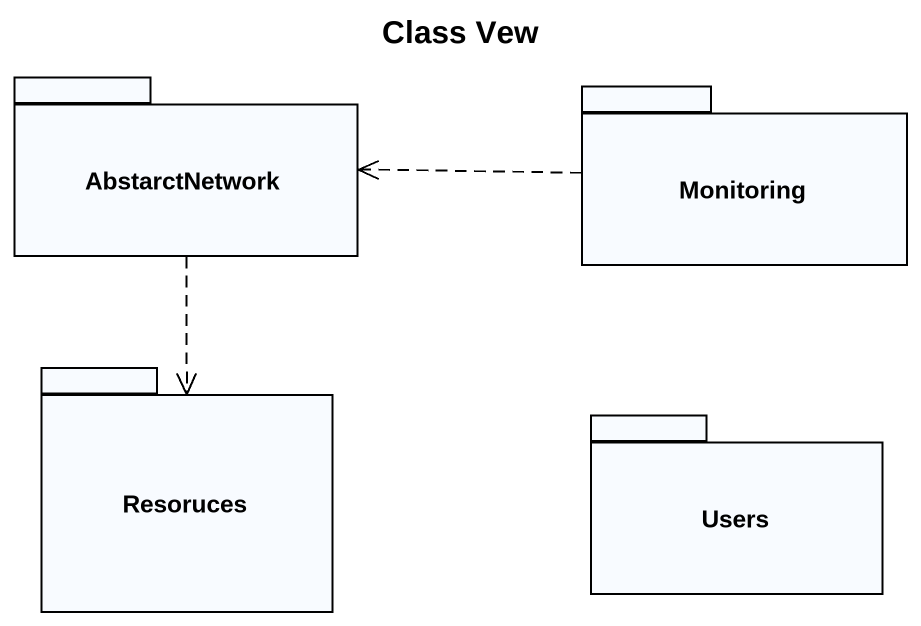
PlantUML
@startuml
title Class Vew
package AbstarctNetwork {
}
package Monitoring {
}
package Resoruces {
}
package Users {
}
AbstarctNetwork ..> Resoruces
Monitoring .left.> AbstarctNetwork
@enduml
